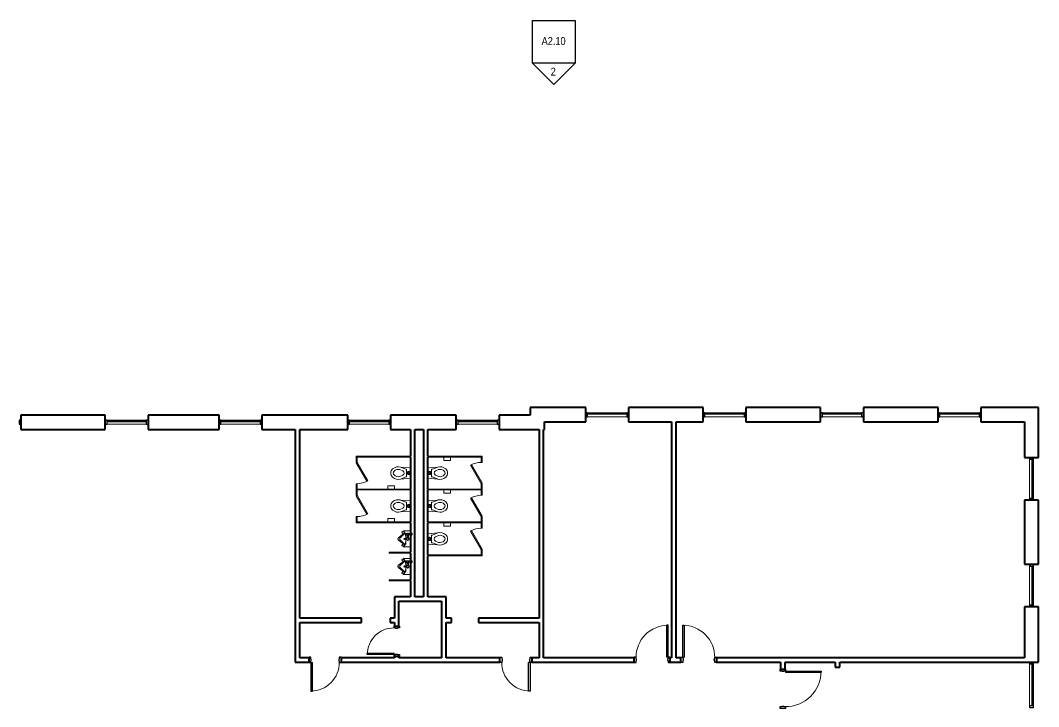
# Model space of a CAD drawing. Header units: inches. Extents: x -853 to 1065, y -1455 to 118.
# Drawn here: x -80 to 1065, y -653 to 118 of the extents above; entities that cross this region are included whole.
import ezdxf

# ---------------------------------------------------------------- set-up
doc = ezdxf.new("R2010")
doc.units = ezdxf.units.IN
doc.header["$MEASUREMENT"] = 0
for name, color, linetype, lineweight in [('A-DOOR', 31, 'Continuous', 15), ('A-DOOR-FRAM', 31, 'Continuous', 25), ('A-GLAZ-CURT', 52, 'Continuous', 9), ('A-GLAZ-CWMG', 51, 'Continuous', 9), ('A-WALL', 113, 'Continuous', 15), ('G-ANNO-SYMB', 111, 'Continuous', 9), ('I-WALL', 2, 'Continuous', 15), ('P-SANR-FIXT', 6, 'Continuous', 9), ('Q-SPCQ', 91, 'Continuous', 9)]:
    doc.layers.add(name, color=color, linetype=linetype, lineweight=lineweight)
doc.styles.add('Arial Narrow', font='ARIALN.TTF', dxfattribs={"height": 9})

# ---------------------------------------------------------------- blocks, each defined once
blk = doc.blocks.new('Door-Single_CE_ - HM Door-2_ HM Frame-5188859-LEVEL 2 - Map Export')
at = {"layer": 'A-DOOR'}
for p, q in [((18.25, -43), (18.25, -3)), ((18.25, -3), (20, -3)), ((20, -3), (20, -43)), ((20, -43), (18.25, -43))]:
    blk.add_line(p, q, dxfattribs=at)
at = {"layer": 'A-DOOR', "lineweight": 25}
for p, q in [((18.25, -43), (18.25, -3)), ((20, -3), (18.25, -3)), ((20, -3), (20, -43)), ((20, -43), (18.25, -43))]:
    blk.add_line(p, q, dxfattribs=at)
at = {"layer": 'A-DOOR', "lineweight": 9}
for start in [179.5, 179.5, 179.52566, 179.52566]:
    blk.add_arc((20, -3), 40, start, 270, dxfattribs=at)
at = {"layer": 'A-DOOR-FRAM'}
for p, q in [((-22, 3), (-20, 3)), ((-22, -3), (-22, 3)), ((-20, 3), (-20, 0.75)), ((-20, 0.75), (-19.5, 0.75)), ((-19.5, 0.75), (-19.5, -1.25)), ((19.5, 0.75), (20, 0.75)), ((19.5, -1.25), (19.5, 0.75)), ((20, 3), (22, 3)), ((20, 0.75), (20, 3)), ((22, 3), (22, -3)), ((-20, -3), (-22, -3)), ((-20, -1.25), (-20, -3)), ((-19.5, -1.25), (-20, -1.25)), ((20, -1.25), (19.5, -1.25)), ((20, -3), (20, -1.25)), ((22, -3), (20, -3))]:
    blk.add_line(p, q, dxfattribs=at)
blk = doc.blocks.new('Door-Single_CE_ - HM Door-2_ HM Frame-5188854-LEVEL 2 - Map Export')
at = {"layer": 'A-DOOR'}
for p, q in [((16.25, -39), (16.25, -3)), ((16.25, -3), (18, -3)), ((18, -3), (18, -39)), ((18, -39), (16.25, -39))]:
    blk.add_line(p, q, dxfattribs=at)
at = {"layer": 'A-DOOR', "lineweight": 25}
for p, q in [((16.25, -39), (16.25, -3)), ((18, -3), (16.25, -3)), ((18, -3), (18, -39)), ((18, -39), (16.25, -39))]:
    blk.add_line(p, q, dxfattribs=at)
at = {"layer": 'A-DOOR', "lineweight": 9}
blk.add_arc((18, -3), 36, 179.5, 270, dxfattribs=at)
blk.add_arc((18, -3), 36, 179.5, 270, dxfattribs=at)
blk.add_arc((18, -3), 36, 179.5, 270, dxfattribs=at)
blk.add_arc((18, -3), 36, 179.5, 270, dxfattribs=at)
at = {"layer": 'A-DOOR-FRAM'}
for p, q in [((-20, 3), (-18, 3)), ((-20, -3), (-20, 3)), ((-18, 3), (-18, 0.75)), ((-18, 0.75), (-17.5, 0.75)), ((-17.5, 0.75), (-17.5, -1.25)), ((17.5, 0.75), (18, 0.75)), ((17.5, -1.25), (17.5, 0.75)), ((18, 3), (20, 3)), ((18, 0.75), (18, 3)), ((20, 3), (20, -3)), ((-18, -3), (-20, -3)), ((-18, -1.25), (-18, -3)), ((-17.5, -1.25), (-18, -1.25)), ((18, -1.25), (17.5, -1.25)), ((18, -3), (18, -1.25)), ((20, -3), (18, -3))]:
    blk.add_line(p, q, dxfattribs=at)
blk = doc.blocks.new('Door-Single_CE_ - HM Door-2_ HM Frame-5188851-LEVEL 2 - Map Export')
at = {"layer": 'A-DOOR'}
for p, q in [((18, 39), (16.25, 39)), ((16.25, 39), (16.25, 3)), ((18, 3), (18, 39)), ((16.25, 3), (18, 3))]:
    blk.add_line(p, q, dxfattribs=at)
at = {"layer": 'A-DOOR', "lineweight": 25}
for p, q in [((18, 39), (16.25, 39)), ((16.25, 39), (16.25, 3)), ((18, 3), (18, 39)), ((18, 3), (16.25, 3))]:
    blk.add_line(p, q, dxfattribs=at)
at = {"layer": 'A-DOOR', "lineweight": 9}
blk.add_arc((18, 3), 36, 90, 180.5, dxfattribs=at)
blk.add_arc((18, 3), 36, 90, 180.5, dxfattribs=at)
blk.add_arc((18, 3), 36, 90, 180.5, dxfattribs=at)
blk.add_arc((18, 3), 36, 90, 180.5, dxfattribs=at)
at = {"layer": 'A-DOOR-FRAM'}
for p, q in [((-18, 3), (-20, 3)), ((-20, 3), (-20, -3)), ((-18, 1.25), (-18, 3)), ((-17.5, 1.25), (-18, 1.25)), ((-17.5, -0.75), (-17.5, 1.25)), ((18, 1.25), (17.5, 1.25)), ((17.5, 1.25), (17.5, -0.75)), ((20, 3), (18, 3)), ((18, 3), (18, 1.25)), ((20, -3), (20, 3)), ((-20, -3), (-18, -3)), ((-18, -3), (-18, -0.75)), ((-18, -0.75), (-17.5, -0.75)), ((17.5, -0.75), (18, -0.75)), ((18, -0.75), (18, -3)), ((18, -3), (20, -3))]:
    blk.add_line(p, q, dxfattribs=at)
blk = doc.blocks.new('Door-Single_CE_ - HM Door-2_ HM Frame-5188852-LEVEL 2 - Map Export')
at = {"layer": 'A-DOOR'}
for p, q in [((16, 35), (14.25, 35)), ((14.25, 35), (14.25, 3)), ((16, 3), (16, 35)), ((14.25, 3), (16, 3))]:
    blk.add_line(p, q, dxfattribs=at)
at = {"layer": 'A-DOOR', "lineweight": 25}
for p, q in [((16, 35), (14.25, 35)), ((14.25, 35), (14.25, 3)), ((16, 3), (16, 35)), ((16, 3), (14.25, 3))]:
    blk.add_line(p, q, dxfattribs=at)
at = {"layer": 'A-DOOR', "lineweight": 9}
for end in [180.5, 180.5, 180.53033, 180.53033]:
    blk.add_arc((16, 3), 32, 90, end, dxfattribs=at)
at = {"layer": 'A-DOOR-FRAM'}
for p, q in [((-16, 3), (-18, 3)), ((-18, 3), (-18, -3)), ((-16, 1.25), (-16, 3)), ((-15.5, 1.25), (-16, 1.25)), ((-15.5, -0.75), (-15.5, 1.25)), ((16, 1.25), (15.5, 1.25)), ((15.5, 1.25), (15.5, -0.75)), ((18, 3), (16, 3)), ((16, 3), (16, 1.25)), ((18, -3), (18, 3)), ((-18, -3), (-16, -3)), ((-16, -3), (-16, -0.75)), ((-16, -0.75), (-15.5, -0.75)), ((15.5, -0.75), (16, -0.75)), ((16, -0.75), (16, -3)), ((16, -3), (18, -3))]:
    blk.add_line(p, q, dxfattribs=at)
blk = doc.blocks.new('Door-Single_CE_ - HM Door-2_ HM Frame-5188855-LEVEL 2 - Map Export')
at = {"layer": 'A-DOOR'}
for p, q in [((14.25, -35), (14.25, -3)), ((14.25, -3), (16, -3)), ((16, -3), (16, -35)), ((16, -35), (14.25, -35))]:
    blk.add_line(p, q, dxfattribs=at)
at = {"layer": 'A-DOOR', "lineweight": 25}
for p, q in [((14.25, -35), (14.25, -3)), ((16, -3), (14.25, -3)), ((16, -3), (16, -35)), ((16, -35), (14.25, -35))]:
    blk.add_line(p, q, dxfattribs=at)
at = {"layer": 'A-DOOR', "lineweight": 9}
for start in [179.46967, 179.46967, 179.5, 179.5]:
    blk.add_arc((16, -3), 32, start, 270, dxfattribs=at)
at = {"layer": 'A-DOOR-FRAM'}
for p, q in [((-18, 3), (-16, 3)), ((-18, -3), (-18, 3)), ((-16, 3), (-16, 0.75)), ((-16, 0.75), (-15.5, 0.75)), ((-15.5, 0.75), (-15.5, -1.25)), ((15.5, 0.75), (16, 0.75)), ((15.5, -1.25), (15.5, 0.75)), ((16, 3), (18, 3)), ((16, 0.75), (16, 3)), ((18, 3), (18, -3)), ((-16, -3), (-18, -3)), ((-16, -1.25), (-16, -3)), ((-15.5, -1.25), (-16, -1.25)), ((16, -1.25), (15.5, -1.25)), ((16, -3), (16, -1.25)), ((18, -3), (16, -3))]:
    blk.add_line(p, q, dxfattribs=at)
blk = doc.blocks.new('Door-Single_CE_ - HM Door-2_ HM Frame-5188857-LEVEL 2 - Map Export')
at = {"layer": 'A-DOOR'}
for p, q in [((13.25, -33), (13.25, -3)), ((13.25, -3), (15, -3)), ((15, -3), (15, -33)), ((15, -33), (13.25, -33))]:
    blk.add_line(p, q, dxfattribs=at)
at = {"layer": 'A-DOOR', "lineweight": 25}
for p, q in [((13.25, -33), (13.25, -3)), ((15, -3), (13.25, -3)), ((15, -3), (15, -33)), ((15, -33), (13.25, -33))]:
    blk.add_line(p, q, dxfattribs=at)
at = {"layer": 'A-DOOR', "lineweight": 9}
for start in [179.45228, 179.45228, 179.5, 179.5]:
    blk.add_arc((15, -3), 30, start, 270, dxfattribs=at)
at = {"layer": 'A-DOOR-FRAM'}
for p, q in [((-17, 3), (-15, 3)), ((-17, -3), (-17, 3)), ((-15, 3), (-15, 0.75)), ((-15, 0.75), (-14.5, 0.75)), ((-14.5, 0.75), (-14.5, -1.25)), ((14.5, 0.75), (15, 0.75)), ((14.5, -1.25), (14.5, 0.75)), ((15, 3), (17, 3)), ((15, 0.75), (15, 3)), ((17, 3), (17, -3)), ((-15, -3), (-17, -3)), ((-15, -1.25), (-15, -3)), ((-14.5, -1.25), (-15, -1.25)), ((15, -1.25), (14.5, -1.25)), ((15, -3), (15, -1.25)), ((17, -3), (15, -3))]:
    blk.add_line(p, q, dxfattribs=at)
blk = doc.blocks.new('System Panel - zGlazed-5141039-LEVEL 2 - Map Export')
at = {"layer": 'A-GLAZ-CURT', "lineweight": 15}
for p, q in [((22, -0.5), (-22, -0.5)), ((-22, -0.5), (-22, -1.5)), ((-22, -1.5), (22, -1.5)), ((22, -1.5), (22, -0.5))]:
    blk.add_line(p, q, dxfattribs=at)
blk = doc.blocks.new('Rectangular Mullion - 4 1_2_ x 2_ Rectangular_CE_-5141038-LEVEL 2 - Map Export')
at = {"layer": 'A-GLAZ-CWMG'}
for p, q in [((953.5, -322.5), (997.5, -322.5)), ((953.5, -327), (997.5, -327))]:
    blk.add_line(p, q, dxfattribs=at)
blk = doc.blocks.new('Rectangular Mullion - 4 1_2_ x 2_ Rectangular_CE_-5141040-LEVEL 2 - Map Export')
at = {"layer": 'A-GLAZ-CWMG', "lineweight": 25}
for p, q in [((-2, 2.25), (0, 2.25)), ((-2, -2.25), (-2, 2.25)), ((0, 2.25), (0, -2.25)), ((0, -2.25), (-2, -2.25))]:
    blk.add_line(p, q, dxfattribs=at)
blk = doc.blocks.new('Rectangular Mullion - 4 1_2_ x 2_ Rectangular_CE_-5141041-LEVEL 2 - Map Export')
at = {"layer": 'A-GLAZ-CWMG', "lineweight": 25}
for p, q in [((0, 2.25), (-2, 2.25)), ((-2, 2.25), (-2, -2.25)), ((0, -2.25), (0, 2.25)), ((-2, -2.25), (0, -2.25))]:
    blk.add_line(p, q, dxfattribs=at)
blk = doc.blocks.new('System Panel - zGlazed-5138537-LEVEL 2 - Map Export')
at = {"layer": 'A-GLAZ-CURT', "lineweight": 15}
for p, q in [((22, 1.5), (-22, 1.5)), ((-22, 1.5), (-22, 0.5)), ((-22, 0.5), (22, 0.5)), ((22, 0.5), (22, 1.5))]:
    blk.add_line(p, q, dxfattribs=at)
blk = doc.blocks.new('Rectangular Mullion - 4 1_2_ x 2_ Rectangular_CE_-5138536-LEVEL 2 - Map Export')
at = {"layer": 'A-GLAZ-CWMG'}
for p, q in [((953.5, -1132.5), (997.5, -1132.5)), ((953.5, -1137), (997.5, -1137))]:
    blk.add_line(p, q, dxfattribs=at)
blk = doc.blocks.new('Rectangular Mullion - 4 1_2_ x 2_ Rectangular_CE_-5138501-LEVEL 2 - Map Export')
at = {"layer": 'A-GLAZ-CWMG', "lineweight": 25}
for p, q in [((-2, 2.25), (0, 2.25)), ((-2, -2.25), (-2, 2.25)), ((0, 2.25), (0, -2.25)), ((0, -2.25), (-2, -2.25))]:
    blk.add_line(p, q, dxfattribs=at)
blk = doc.blocks.new('Rectangular Mullion - 4 1_2_ x 2_ Rectangular_CE_-5138502-LEVEL 2 - Map Export')
at = {"layer": 'A-GLAZ-CWMG', "lineweight": 25}
for p, q in [((0, 2.25), (-2, 2.25)), ((-2, 2.25), (-2, -2.25)), ((0, -2.25), (0, 2.25)), ((-2, -2.25), (0, -2.25))]:
    blk.add_line(p, q, dxfattribs=at)
blk = doc.blocks.new('System Panel - zGlazed-5148535-LEVEL 2 - Map Export')
at = {"layer": 'A-GLAZ-CURT', "lineweight": 15}
for p, q in [((23.5, 1.5), (-23.5, 1.5)), ((-23.5, 1.5), (-23.5, 0.5)), ((-23.5, 0.5), (23.5, 0.5)), ((23.5, 0.5), (23.5, 1.5))]:
    blk.add_line(p, q, dxfattribs=at)
blk = doc.blocks.new('Rectangular Mullion - 4 1_2_ x 2_ Rectangular_CE_-5148534-LEVEL 2 - Map Export')
at = {"layer": 'A-GLAZ-CWMG'}
for p, q in [((1054.3, -651.8), (1054.3, -604.8)), ((1058.8, -651.8), (1058.8, -604.8))]:
    blk.add_line(p, q, dxfattribs=at)
blk = doc.blocks.new('Toilet_Stall_Std_CE_ - Adj-5160015-LEVEL 2 - Map Export')
at = {"layer": 'Q-SPCQ'}
for p, q in [((-12, 63.5), (-19, 63.5)), ((-19, 63.5), (-19, 62.5)), ((-19, 62.5), (-19, 2.5)), ((-19, 62.5), (-12, 62.5)), ((-18, 2.5), (-18, 62.5)), ((-12, 62.5), (-12, 63.5)), ((11.5, 63.4), (-9.3, 51.4)), ((-8.8, 50.5), (12, 62.5)), ((12, 62.5), (11.5, 63.4)), ((12, 63.5), (12, 62.5)), ((19, 63.5), (12, 63.5)), ((12, 62.5), (19, 62.5)), ((18, 62.5), (18, 2.5)), ((19, 62.5), (19, 63.5)), ((19, 2.5), (19, 62.5)), ((-9.3, 51.4), (-8.8, 50.5)), ((-19, 2.5), (-18, 2.5)), ((18, 2.5), (19, 2.5))]:
    blk.add_line(p, q, dxfattribs=at)
blk.add_arc((12, 62.5), 24, 180, 210, dxfattribs=at)
blk = doc.blocks.new('RR Access_Toilet Napkin Disposal_CE_ - SND-1-888218-LEVEL 2 - Map Export')
at = {"layer": 'Q-SPCQ'}
for p, q in [((-3.75, 3.8125), (-3.75, 0)), ((-3.75, 0), (-3.75, 3.8125)), ((-3.75, 0), (3.75, 0)), ((-3.75, 0), (3.75, 0)), ((3.75, 0), (-3.75, 0)), ((3.75, 0), (3.75, 3.8125)), ((3.75, 0), (3.75, 3.8125)), ((3.75, 3.8125), (3.75, 0))]:
    blk.add_line(p, q, dxfattribs=at)
blk = doc.blocks.new('Toilet_Wall Hung_CE_ - STN-888222-LEVEL 2 - Map Export')
at = {"layer": 'P-SANR-FIXT', "color": 8}
for p, q in [((-5.8, 0), (-6.7, -11.1)), ((-6.7, -11.1), (-5.8, 0)), ((-6.7, -11.1), (-4.3, -5.1)), ((-4.3, -4.3), (4.3, -4.3)), ((-4.3, -5.1), (-4.3, -4.3)), ((-3.9, -12), (-2.5, -8.5)), ((3.9, -12), (2.5, -8.5)), ((4.3, -4.3), (4.3, -5.1)), ((6.7, -11.1), (4.3, -5.1)), ((6.7, -11.1), (5.8, 0)), ((6.7, -11.1), (5.8, 0))]:
    blk.add_line(p, q, dxfattribs=at)
for centre, radius, start, end in [((2.6, -13.7), 9.68, 164.0703, 221.9297), ((0, -9.9), 2.85, 29.2965, 150.7035), ((0, -1.8), 1.77, 0, 180), ((0, -1.8), 1.75, 90, 238.6546), ((0, -1.8), 1.77, 180, 0), ((0, -1.8), 0.97, 90, 270), ((0, -1.8), 1.75, 242.3257, 267.223), ((0, -1.8), 1.75, 300.5828, 90), ((0, -1.8), 0.97, 270, 90), ((0, -1.8), 1.75, 272.6686, 297.9922), ((-2.6, -13.7), 9.68, 318.0703, 15.9297), ((0, -16), 6.23, 221.9297, 318.0703), ((2.6, -13.7), 6.68, 165.3091, 225.452), ((0, -16.3), 3.01, 225.452, 315.452), ((-2.6, -13.7), 6.68, 314.548, 14.6909)]:
    blk.add_arc(centre, radius, start, end, dxfattribs=at)
blk = doc.blocks.new('Urinal_Stall_CE_ - Std-5161152-LEVEL 2 - Map Export')
at = {"layer": 'P-SANR-FIXT', "color": 8}
for p, q in [((0.5, 26.5), (-0.5, 26.5)), ((-0.5, 26.5), (-0.5, 2.5)), ((0.5, 2.5), (0.5, 26.5)), ((6.4, 9.7), (7.6, 12.2)), ((8, 12.3), (9.2, 11.4)), ((14.7, 14.4), (10.7, 10.5)), ((10.8, 11.6), (13.8, 15.7)), ((16.4, 14.4), (20.3, 10.5)), ((20.2, 11.6), (17.2, 15.7)), ((23, 12.3), (21.8, 11.4)), ((24.6, 9.7), (23.4, 12.2)), ((0.5, 2.5), (-0.5, 2.5)), ((-0.5, 2.5), (0.5, 2.5)), ((6.4, 9.7), (7.1, 10.4)), ((6.4, 9.7), (6.4, 2.5)), ((6.4, 2.5), (24.6, 2.5)), ((7.1, 10.4), (9.8, 8.1)), ((10.1, 9.1), (10.1, 8.4)), ((20.9, 8.3), (20.9, 9.1)), ((23.9, 10.4), (21.2, 8.1)), ((24.6, 9.7), (23.9, 10.4)), ((24.6, 9.7), (24.6, 2.5)), ((24.6, 2.5), (24.6, 9.7))]:
    blk.add_line(p, q, dxfattribs=at)
at = {"layer": 'P-SANR-FIXT', "color": 55, "lineweight": 15}
for p, q in [((7.6, 12.2), (6.4, 9.8)), ((7.6, 12.2), (7, 10.3)), ((8, 12.3), (7.3, 10.3)), ((9.2, 11.3), (8, 12.3)), ((23.1, 12.3), (21.8, 11.3)), ((23.1, 12.3), (23.7, 10.3)), ((24.6, 9.8), (23.4, 12.2)), ((24, 10.3), (23.4, 12.2)), ((6.4, 9.7), (6.4, 2.5)), ((7, 10.3), (6.5, 9.8)), ((6.6, 9.7), (7.1, 10.1)), ((6.6, 9.7), (6.6, 2.5)), ((7.1, 10.1), (9.4, 8.2)), ((9.5, 8.3), (7.3, 10.3)), ((9.8, 8.6), (10, 10.1)), ((9.8, 8.6), (10, 10)), ((9.8, 8.6), (9.9, 8.5)), ((10.1, 8.3), (10, 10)), ((13.6, 5.8), (13.8, 5.8)), ((13.6, 5.2), (13.6, 5.8)), ((13.8, 5.2), (13.6, 5.2)), ((13.8, 6), (14.1, 6)), ((13.8, 5.8), (13.8, 6)), ((13.8, 5.2), (13.8, 5.8)), ((13.8, 5), (13.8, 5.2)), ((14.1, 5), (13.8, 5)), ((16.8, 6.2), (17, 6.2)), ((17, 4.8), (16.8, 4.8)), ((17, 6.2), (17, 4.8)), ((17, 6.2), (17, 6.1)), ((17, 6.1), (18.7, 6.1)), ((17, 4.9), (17, 4.8)), ((18.7, 4.9), (17, 4.9)), ((18.7, 4.7), (18.7, 6.3)), ((18.7, 6.3), (19.3, 6.3)), ((18.7, 6.1), (18.7, 6.3)), ((19.3, 5.5), (18.7, 5.5)), ((18.7, 4.7), (18.7, 4.9)), ((19.3, 4.7), (18.7, 4.7)), ((19.3, 6.3), (19.3, 4.7)), ((19.3, 6.3), (19.3, 6.2)), ((19.3, 6.2), (20, 6.2)), ((19.3, 4.8), (19.3, 4.7)), ((20, 4.8), (19.3, 4.8)), ((19.6, 1.1), (20.9, 1.1)), ((20.2, 1.1), (19.6, 1.1)), ((20, 7.2), (21.7, 7.2)), ((20, 6.3), (20, 7.2)), ((20, 6.8), (21.7, 6.8)), ((20, 6.3), (21.7, 6.3)), ((20, 5.5), (20, 6.3)), ((20, 6.3), (20, 6.3)), ((20, 6.2), (20, 6.3)), ((20, 4.7), (20, 5.5)), ((20, 4.7), (20, 4.8)), ((21.7, 4.7), (20, 4.7)), ((20, 4.7), (20, 4.7)), ((20, 3.8), (20, 4.7)), ((21.7, 4.5), (20, 4.5)), ((21.7, 3.8), (20, 3.8)), ((20.2, 3.8), (20, 3.8)), ((20.1, 1.7), (20.9, 1.7)), ((20.1, 1.7), (20.2, 1.7)), ((20.2, 1.7), (20.2, 3.8)), ((20.2, 0.5), (20.2, 1.1)), ((21.6, 0.5), (20.2, 0.5)), ((20.5, 7.2), (20.5, 6.8)), ((20.5, 4.5), (20.5, 3.8)), ((20.9, 8.3), (21, 10)), ((21.7, 1.7), (20.9, 1.7)), ((22.2, 1.1), (20.9, 1.1)), ((21.2, 8.6), (21, 10.1)), ((21.2, 8.6), (21, 10)), ((21.3, 6.8), (21.3, 7.2)), ((21.3, 3.8), (21.3, 4.5)), ((23.7, 10.3), (21.5, 8.3)), ((21.6, 8.2), (23.8, 10.1)), ((21.6, 3.8), (21.6, 1.7)), ((21.7, 3.8), (21.6, 3.8)), ((21.6, 1.7), (21.7, 1.7)), ((21.6, 1.1), (21.6, 0.5)), ((22.2, 1.1), (21.6, 1.1)), ((21.7, 7.2), (21.7, 6.3)), ((21.7, 6.3), (21.7, 6.3)), ((21.7, 4.7), (21.7, 3.8)), ((21.7, 4.7), (21.7, 4.7)), ((23.8, 10.1), (24.4, 9.7)), ((24.5, 9.8), (24, 10.3)), ((24.4, 9.7), (24.2, 2.5)), ((24.6, 2.5), (24.6, 9.7))]:
    blk.add_line(p, q, dxfattribs=at)
blk.add_circle((15.5, 9.2), 0.592, dxfattribs=at)
at = {"layer": 'P-SANR-FIXT', "color": 8}
blk.add_circle((15.5, 9.1), 0.605, dxfattribs=at)
for centre, radius, start, end in [((7.8, 12), 0.261, 58.6662, 137.5163), ((9.9, 12.1), 1.02, 225.231, 334.7164), ((15.5, 14.4), 2.11, 41.2283, 138.7717), ((15.5, 13.6), 1.21, 45.8885, 134.1115), ((21.1, 12.1), 1.02, 205.2836, 314.769), ((23.2, 12), 0.261, 42.4837, 121.3338), ((15.5, 47.8), 40, 261.8863, 278.1137), ((12.1, 9), 2, 132.9287, 177.2306), ((15.5, 31.8), 24.1, 257.0241, 282.8875), ((18.9, 9), 2, 2.7694, 47.0713)]:
    blk.add_arc(centre, radius, start, end, dxfattribs=at)
at = {"layer": 'P-SANR-FIXT', "color": 55, "lineweight": 15}
for centre, radius, start, end in [((7.8, 12), 0.256, 57.6664, 138.5161), ((9.7, 11.9), 1.13, 239.4759, 348.428), ((9.9, 12.1), 0.997, 226.4454, 326.7034), ((86.6, -41), 92.3, 141.8571, 145.308), ((140.6, -115.4), 180.8, 134.1115, 135.8885), ((15.2, 14.9), 1.64, 94.2341, 137.1407), ((15.5, 13.6), 1.21, 45.8885, 134.1115), ((15.5, 14.6), 1.99, 78.2582, 101.2267), ((15.8, 14.9), 1.63, 43.5426, 86.036), ((-109.6, -115.4), 180.8, 44.1115, 45.8885), ((-54.4, -40.2), 90.9, 34.6983, 38.2148), ((21.3, 11.9), 1.13, 191.5745, 300.5241), ((21.1, 12), 0.984, 212.3692, 314.482), ((23.2, 12.1), 0.244, 30.9044, 120.7341), ((6.6, 9.7), 0.242, 151.4115, 180), ((6.5, 9.7), 0.103, 94.3659, 125.7473), ((7.2, 10.1), 0.216, 49.1066, 130.1141), ((17.6, 18.9), 11.6, 223.4516, 229.2579), ((10.2, 9.1), 1.21, 229.1278, 262.4301), ((10.2, 9.1), 0.974, 228.2159, 262.482), ((10.2, 8.8), 0.469, 203.3487, 250.7427), ((9.9, 9.9), 0.203, 13.1331, 48.0376), ((15.5, 31.8), 24.1, 256.8739, 283.1261), ((15.5, 49.1), 41.6, 262.4301, 277.5699), ((12.1, 9), 2, 132.9287, 177.2306), ((15.5, 49.5), 41.8, 262.482, 277.4333), ((15.5, 5.5), 1.5, 90, 180), ((15.5, 5.5), 1.5, 180, 270), ((15.5, 5.5), 1.5, 90, 160.5469), ((15.5, 5.5), 1.5, 199.4531, 270), ((15.5, 5.5), 1.26, 90, 180), ((15.5, 5.5), 1.26, 180, 270), ((15.5, 5.5), 1.5, 0, 90), ((15.5, 5.5), 1.5, 28.6359, 90), ((15.5, 5.5), 1.26, 360, 90), ((15.5, 5.5), 1.5, 270, 360), ((15.5, 5.5), 1.26, 270, 0), ((15.5, 5.5), 1.5, 270, 331.3641), ((20.1, 1.1), 0.557, 96.1094, 183.8906), ((18.9, 9), 2, 2.7694, 47.0713), ((20.7, 9.2), 1.09, 280.1539, 310.8073), ((13.4, 18.9), 11.6, 310.7421, 316.5484), ((21.1, 9.9), 0.203, 131.9624, 166.8669), ((20.7, 8.9), 0.62, 293.2025, 327.8607), ((20.8, 9.1), 1.21, 277.5699, 310.8722), ((19.2, 5.5), 2.69, 342.9534, 17.0466), ((21.6, 1.1), 0.557, 356.0496, 83.9504), ((23.8, 10.1), 0.217, 51.1906, 126.81), ((24.5, 9.7), 0.0965, 51.3748, 85.9468), ((24.4, 9.7), 0.273, 357.9402, 26.9716)]:
    blk.add_arc(centre, radius, start, end, dxfattribs=at)
blk = doc.blocks.new('Elevation - Detail Number_CE_-134675-LEVEL 2 - Map Export')
at = {"layer": 'G-ANNO-SYMB', "lineweight": 25}
for p, q in [((-0.25, -0.25), (-0.25, 0.25)), ((-0.25, 0.25), (0.25, 0.25)), ((0.25, 0.25), (0.25, -0.25)), ((0.25, -0.25), (-0.25, -0.25))]:
    blk.add_line(p, q, dxfattribs=at)
blk = doc.blocks.new('Elevation - Detail Number_CE_-46063-LEVEL 2 - Map Export')
at = {"layer": 'G-ANNO-SYMB', "lineweight": 25}
for p, q in [((0, 0.25), (-0.25, 0)), ((0.25, 0), (0, 0.25)), ((-0.25, 0), (0.25, 0))]:
    blk.add_line(p, q, dxfattribs=at)

msp = doc.modelspace()

# ---------------------------------------------------------------- linework, layer by layer
at = {"layer": 'A-WALL', "lineweight": 40}
for p, q in [((555.5, -316.8), (493.1, -316.8)), ((493.1, -316.8), (493.1, -325.3)), ((555.5, -332.8), (555.5, -316.8)), ((687.5, -316.8), (603.5, -316.8)), ((603.5, -316.8), (603.5, -332.8)), ((687.5, -332.8), (687.5, -316.8)), ((819.5, -316.8), (735.5, -316.8)), ((735.5, -316.8), (735.5, -332.8)), ((819.5, -332.8), (819.5, -316.8)), ((951.5, -316.8), (867.5, -316.8)), ((867.5, -316.8), (867.5, -332.8)), ((951.5, -332.8), (951.5, -316.8)), ((1064.5, -316.8), (999.5, -316.8)), ((999.5, -316.8), (999.5, -332.8)), ((1064.5, -372.8), (1064.5, -316.8)), ((15.5, -325.3), (-79.5, -325.3)), ((-79.5, -325.3), (-79.5, -341.3)), ((15.5, -341.3), (15.5, -325.3)), ((143.5, -325.3), (63.5, -325.3)), ((63.5, -325.3), (63.5, -341.3)), ((143.5, -341.3), (143.5, -325.3)), ((288, -325.3), (191.5, -325.3)), ((191.5, -325.3), (191.5, -341.3)), ((288, -341.3), (288, -325.3)), ((410, -325.3), (336, -325.3)), ((336, -325.3), (336, -341.3)), ((410, -341.3), (410, -325.3)), ((493.1, -325.3), (458, -325.3)), ((458, -325.3), (458, -341.3)), ((-79.5, -341.3), (15.5, -341.3)), ((63.5, -341.3), (143.5, -341.3)), ((191.5, -341.3), (229, -341.3)), ((234, -341.3), (288, -341.3)), ((336, -341.3), (358.5, -341.3)), ((363.5, -341.3), (373, -341.3)), ((378, -341.3), (410, -341.3)), ((458, -341.3), (503, -341.3)), ((508, -341.3), (509.1, -341.3)), ((509.1, -332.8), (555.5, -332.8)), ((509.1, -341.3), (509.1, -332.8)), ((603.5, -332.8), (652, -332.8)), ((657, -332.8), (687.5, -332.8)), ((735.5, -332.8), (819.5, -332.8)), ((867.5, -332.8), (951.5, -332.8)), ((999.5, -332.8), (1048.5, -332.8)), ((1048.5, -332.8), (1048.5, -372.8)), ((1048.5, -372.8), (1064.5, -372.8)), ((1048.5, -420.8), (1048.5, -492.8)), ((1064.5, -420.8), (1048.5, -420.8)), ((1064.5, -492.8), (1064.5, -420.8)), ((1048.5, -492.8), (1064.5, -492.8)), ((1048.5, -540.8), (1048.5, -597.8)), ((1064.5, -540.8), (1048.5, -540.8)), ((1064.5, -602.8), (1064.5, -540.8)), ((1048.5, -602.8), (1064.5, -602.8))]:
    msp.add_line(p, q, dxfattribs=at)
at = {"layer": 'I-WALL', "lineweight": 40}
for p, q in [((229, -341.3), (229, -602.8)), ((234, -553.3), (234, -341.3)), ((358.5, -341.3), (358.5, -371.3)), ((363.5, -529.3), (363.5, -341.3)), ((373, -341.3), (373, -529.3)), ((378, -371.3), (378, -341.3)), ((503, -341.3), (503, -553.3)), ((508, -597.8), (508, -341.3)), ((652, -332.8), (652, -597.8)), ((657, -597.8), (657, -332.8)), ((358.5, -372.3), (358.5, -408.3)), ((378, -408.3), (378, -372.3)), ((358.5, -409.3), (358.5, -445.3)), ((378, -445.3), (378, -409.3)), ((358.5, -446.3), (358.5, -458.2)), ((378, -482.3), (378, -446.3)), ((358.5, -459.6), (358.5, -479.3)), ((358.5, -480.3), (358.5, -489.2)), ((358.5, -490.6), (358.5, -510.3)), ((378, -529.3), (378, -483.3)), ((358.5, -511.3), (358.5, -529.3)), ((358.5, -529.3), (340.5, -529.3)), ((340.5, -529.3), (340.5, -553.3)), ((345.5, -534.3), (393.5, -534.3)), ((345.5, -562.3), (345.5, -534.3)), ((373, -529.3), (363.5, -529.3)), ((398.5, -529.3), (378, -529.3)), ((393.5, -534.3), (393.5, -597.8)), ((398.5, -553.3), (398.5, -529.3)), ((303.5, -553.3), (234, -553.3)), ((234, -597.8), (234, -558.3)), ((234, -558.3), (303.5, -558.3)), ((303.5, -558.3), (303.5, -553.3)), ((340.5, -553.3), (335.5, -553.3)), ((335.5, -553.3), (335.5, -558.3)), ((335.5, -558.3), (340.5, -558.3)), ((340.5, -558.3), (340.5, -562.3)), ((404.5, -553.3), (398.5, -553.3)), ((398.5, -597.8), (398.5, -558.3)), ((398.5, -558.3), (404.5, -558.3)), ((404.5, -558.3), (404.5, -553.3)), ((503, -553.3), (435, -553.3)), ((435, -553.3), (435, -558.3)), ((435, -558.3), (503, -558.3)), ((503, -558.3), (503, -597.8)), ((340.5, -562.3), (345.5, -562.3)), ((229, -602.8), (244.5, -602.8)), ((244.5, -597.8), (234, -597.8)), ((244.5, -602.8), (244.5, -597.8)), ((340.5, -597.8), (280.5, -597.8)), ((280.5, -597.8), (280.5, -602.8)), ((280.5, -602.8), (459, -602.8)), ((340.5, -596.3), (340.5, -597.8)), ((345.5, -596.3), (340.5, -596.3)), ((345.5, -597.8), (345.5, -596.3)), ((393.5, -597.8), (345.5, -597.8)), ((459, -597.8), (398.5, -597.8)), ((459, -602.8), (459, -597.8)), ((503, -597.8), (495, -597.8)), ((495, -597.8), (495, -602.8)), ((495, -602.8), (610, -602.8)), ((610, -597.8), (508, -597.8)), ((610, -602.8), (610, -597.8)), ((652, -597.8), (650, -597.8)), ((650, -597.8), (650, -602.8)), ((650, -602.8), (662.5, -602.8)), ((662.5, -597.8), (657, -597.8)), ((662.5, -602.8), (662.5, -597.8)), ((1048.5, -597.8), (702.5, -597.8)), ((702.5, -597.8), (702.5, -602.8)), ((702.5, -602.8), (774.5, -602.8)), ((774.5, -602.8), (774.5, -610.8)), ((779.5, -602.8), (836, -602.8)), ((779.5, -610.8), (779.5, -602.8)), ((836, -602.8), (836, -608.5)), ((841, -602.8), (1048.5, -602.8)), ((841, -608.5), (841, -602.8)), ((774.5, -610.8), (779.5, -610.8)), ((836, -608.5), (841, -608.5))]:
    msp.add_line(p, q, dxfattribs=at)

# ---------------------------------------------------------------- block references
at = {"layer": 'A-DOOR', "lineweight": 9}
for name, p, rotation in [('Door-Single_CE_ - HM Door-2_ HM Frame-5188857-LEVEL 2 - Map Export', (343, -579.3), 269.9999999999998), ('Door-Single_CE_ - HM Door-2_ HM Frame-5188854-LEVEL 2 - Map Export', (682.5, -600.3), 180), ('Door-Single_CE_ - HM Door-2_ HM Frame-5188852-LEVEL 2 - Map Export', (262.5, -600.3), 180), ('Door-Single_CE_ - HM Door-2_ HM Frame-5188859-LEVEL 2 - Map Export', (777, -632.8), 89.99999999999976)]:
    msp.add_blockref(name, p, dxfattribs=dict(at, rotation=rotation))
for name, p in [('Door-Single_CE_ - HM Door-2_ HM Frame-5188851-LEVEL 2 - Map Export', (630, -600.3)), ('Door-Single_CE_ - HM Door-2_ HM Frame-5188855-LEVEL 2 - Map Export', (477, -600.3))]:
    msp.add_blockref(name, p, dxfattribs=at)
at = {"layer": 'A-GLAZ-CURT'}
for p in [(39.5, -333.3), (167.5, -333.3), (312, -333.3), (434, -333.3)]:
    msp.add_blockref('System Panel - zGlazed-5138537-LEVEL 2 - Map Export', p, dxfattribs=at)
for name, p, rotation in [('System Panel - zGlazed-5141039-LEVEL 2 - Map Export', (579.5, -324.8), 180), ('System Panel - zGlazed-5141039-LEVEL 2 - Map Export', (711.5, -324.8), 180), ('System Panel - zGlazed-5141039-LEVEL 2 - Map Export', (843.5, -324.8), 180), ('System Panel - zGlazed-5141039-LEVEL 2 - Map Export', (975.5, -324.8), 180), ('System Panel - zGlazed-5138537-LEVEL 2 - Map Export', (1056.5, -396.8), 269.9999999999998), ('System Panel - zGlazed-5138537-LEVEL 2 - Map Export', (1056.5, -516.8), 269.9999999999998), ('System Panel - zGlazed-5148535-LEVEL 2 - Map Export', (1056.5, -628.3), 269.9999999999998)]:
    msp.add_blockref(name, p, dxfattribs=dict(at, rotation=rotation))
at = {"layer": 'A-GLAZ-CWMG'}
for name, p in [('Rectangular Mullion - 4 1_2_ x 2_ Rectangular_CE_-5141041-LEVEL 2 - Map Export', (-79.5, -333.3)), ('Rectangular Mullion - 4 1_2_ x 2_ Rectangular_CE_-5141038-LEVEL 2 - Map Export', (-396, 0)), ('Rectangular Mullion - 4 1_2_ x 2_ Rectangular_CE_-5141041-LEVEL 2 - Map Export', (603.5, -324.8)), ('Rectangular Mullion - 4 1_2_ x 2_ Rectangular_CE_-5141038-LEVEL 2 - Map Export', (-264, 0)), ('Rectangular Mullion - 4 1_2_ x 2_ Rectangular_CE_-5141041-LEVEL 2 - Map Export', (735.5, -324.8)), ('Rectangular Mullion - 4 1_2_ x 2_ Rectangular_CE_-5141038-LEVEL 2 - Map Export', (-132, 0)), ('Rectangular Mullion - 4 1_2_ x 2_ Rectangular_CE_-5141041-LEVEL 2 - Map Export', (867.5, -324.8)), ('Rectangular Mullion - 4 1_2_ x 2_ Rectangular_CE_-5141038-LEVEL 2 - Map Export', (0, 0)), ('Rectangular Mullion - 4 1_2_ x 2_ Rectangular_CE_-5141041-LEVEL 2 - Map Export', (999.5, -324.8)), ('Rectangular Mullion - 4 1_2_ x 2_ Rectangular_CE_-5148534-LEVEL 2 - Map Export', (0, 0))]:
    msp.add_blockref(name, p, dxfattribs=at)
for name, p, rotation in [('Rectangular Mullion - 4 1_2_ x 2_ Rectangular_CE_-5138502-LEVEL 2 - Map Export', (15.5, -333.3), 180), ('Rectangular Mullion - 4 1_2_ x 2_ Rectangular_CE_-5138536-LEVEL 2 - Map Export', (1015, -1468), 180), ('Rectangular Mullion - 4 1_2_ x 2_ Rectangular_CE_-5138502-LEVEL 2 - Map Export', (143.5, -333.3), 180), ('Rectangular Mullion - 4 1_2_ x 2_ Rectangular_CE_-5138536-LEVEL 2 - Map Export', (1143, -1468), 180), ('Rectangular Mullion - 4 1_2_ x 2_ Rectangular_CE_-5138502-LEVEL 2 - Map Export', (288, -333.3), 180), ('Rectangular Mullion - 4 1_2_ x 2_ Rectangular_CE_-5138536-LEVEL 2 - Map Export', (1287.5, -1468), 180), ('Rectangular Mullion - 4 1_2_ x 2_ Rectangular_CE_-5138502-LEVEL 2 - Map Export', (410, -333.3), 180), ('Rectangular Mullion - 4 1_2_ x 2_ Rectangular_CE_-5138536-LEVEL 2 - Map Export', (1409.5, -1468), 180), ('Rectangular Mullion - 4 1_2_ x 2_ Rectangular_CE_-5138502-LEVEL 2 - Map Export', (1056.5, -372.8), 89.99999999999982), ('Rectangular Mullion - 4 1_2_ x 2_ Rectangular_CE_-5138536-LEVEL 2 - Map Export', (-78.2, -1372.3), 90), ('Rectangular Mullion - 4 1_2_ x 2_ Rectangular_CE_-5138502-LEVEL 2 - Map Export', (1056.5, -492.8), 89.99999999999982), ('Rectangular Mullion - 4 1_2_ x 2_ Rectangular_CE_-5138536-LEVEL 2 - Map Export', (-78.2, -1492.3), 90), ('Rectangular Mullion - 4 1_2_ x 2_ Rectangular_CE_-5138502-LEVEL 2 - Map Export', (1056.5, -602.8), 89.99999999999982)]:
    msp.add_blockref(name, p, dxfattribs=dict(at, rotation=rotation))
at = {"layer": 'A-GLAZ-CWMG', "extrusion": (0, 0, -1)}
for p, rotation in [((-63.5, -333.3), 180), ((-191.5, -333.3), 180), ((-336, -333.3), 180), ((-458, -333.3), 180), ((-1056.5, -420.8), 270.0000000000002), ((-1056.5, -540.8), 270.0000000000002), ((-1056.5, -653.8), 270.0000000000002)]:
    msp.add_blockref('Rectangular Mullion - 4 1_2_ x 2_ Rectangular_CE_-5138501-LEVEL 2 - Map Export', p, dxfattribs=dict(at, rotation=rotation))
for p in [(-555.5, -324.8), (-687.5, -324.8), (-819.5, -324.8), (-951.5, -324.8)]:
    msp.add_blockref('Rectangular Mullion - 4 1_2_ x 2_ Rectangular_CE_-5141040-LEVEL 2 - Map Export', p, dxfattribs=at)
at = {"layer": 'G-ANNO-SYMB', "lineweight": 25, "xscale": 95.99999999999994, "yscale": 95.99999999999994, "zscale": 95.99999999999994, "rotation": 180}
for name, p in [('Elevation - Detail Number_CE_-134675-LEVEL 2 - Map Export', (519.7, 94.3)), ('Elevation - Detail Number_CE_-46063-LEVEL 2 - Map Export', (519.7, 70.3))]:
    msp.add_blockref(name, p, dxfattribs=at)
at = {"layer": 'P-SANR-FIXT', "color": 8}
for name, p, rotation in [('Toilet_Wall Hung_CE_ - STN-888222-LEVEL 2 - Map Export', (358.5, -390.3), 269.9999999999995), ('Toilet_Wall Hung_CE_ - STN-888222-LEVEL 2 - Map Export', (378, -390.3), 89.99999999999955), ('Toilet_Wall Hung_CE_ - STN-888222-LEVEL 2 - Map Export', (358.5, -427.3), 269.9999999999995), ('Toilet_Wall Hung_CE_ - STN-888222-LEVEL 2 - Map Export', (378, -427.3), 89.99999999999955), ('Urinal_Stall_CE_ - Std-5161152-LEVEL 2 - Map Export', (361, -479.8), 89.99999999999973), ('Toilet_Wall Hung_CE_ - STN-888222-LEVEL 2 - Map Export', (378, -464.3), 89.99999999999955), ('Urinal_Stall_CE_ - Std-5161152-LEVEL 2 - Map Export', (361, -510.8), 89.99999999999973)]:
    msp.add_blockref(name, p, dxfattribs=dict(at, rotation=rotation))
at = {"layer": 'Q-SPCQ'}
for name, p, rotation in [('Toilet_Stall_Std_CE_ - Adj-5160015-LEVEL 2 - Map Export', (361, -390.3), 89.99999999999973), ('Toilet_Stall_Std_CE_ - Adj-5160015-LEVEL 2 - Map Export', (375.5, -390.3), 269.9999999999997), ('Toilet_Stall_Std_CE_ - Adj-5160015-LEVEL 2 - Map Export', (361, -427.3), 89.99999999999973), ('RR Access_Toilet Napkin Disposal_CE_ - SND-1-888218-LEVEL 2 - Map Export', (336.8, -404.5), 180), ('Toilet_Stall_Std_CE_ - Adj-5160015-LEVEL 2 - Map Export', (375.5, -427.3), 269.9999999999997), ('RR Access_Toilet Napkin Disposal_CE_ - SND-1-888218-LEVEL 2 - Map Export', (336.8, -441.5), 180), ('Toilet_Stall_Std_CE_ - Adj-5160015-LEVEL 2 - Map Export', (375.5, -464.3), 269.9999999999997)]:
    msp.add_blockref(name, p, dxfattribs=dict(at, rotation=rotation))
for p in [(399.8, -376.1), (399.8, -413.1), (399.8, -450.1)]:
    msp.add_blockref('RR Access_Toilet Napkin Disposal_CE_ - SND-1-888218-LEVEL 2 - Map Export', p, dxfattribs=at)

# ---------------------------------------------------------------- next in the draw order: texts
at = {"layer": 'G-ANNO-SYMB', "char_height": 9, "attachment_point": 1, "style": 'Arial Narrow', "bg_fill": 3, "box_fill_scale": 1.25, "bg_fill_color": 9, "bg_fill_true_color": 13158600, "bg_fill_transparency": 0}
for s, insert, width in [('A2.10', (505.9, 99.6), 33.027), ('2', (516.1, 65.2), 6.969)]:
    msp.add_mtext(s, dxfattribs=dict(at, insert=insert, width=width))

doc.saveas('drawing.dxf')
